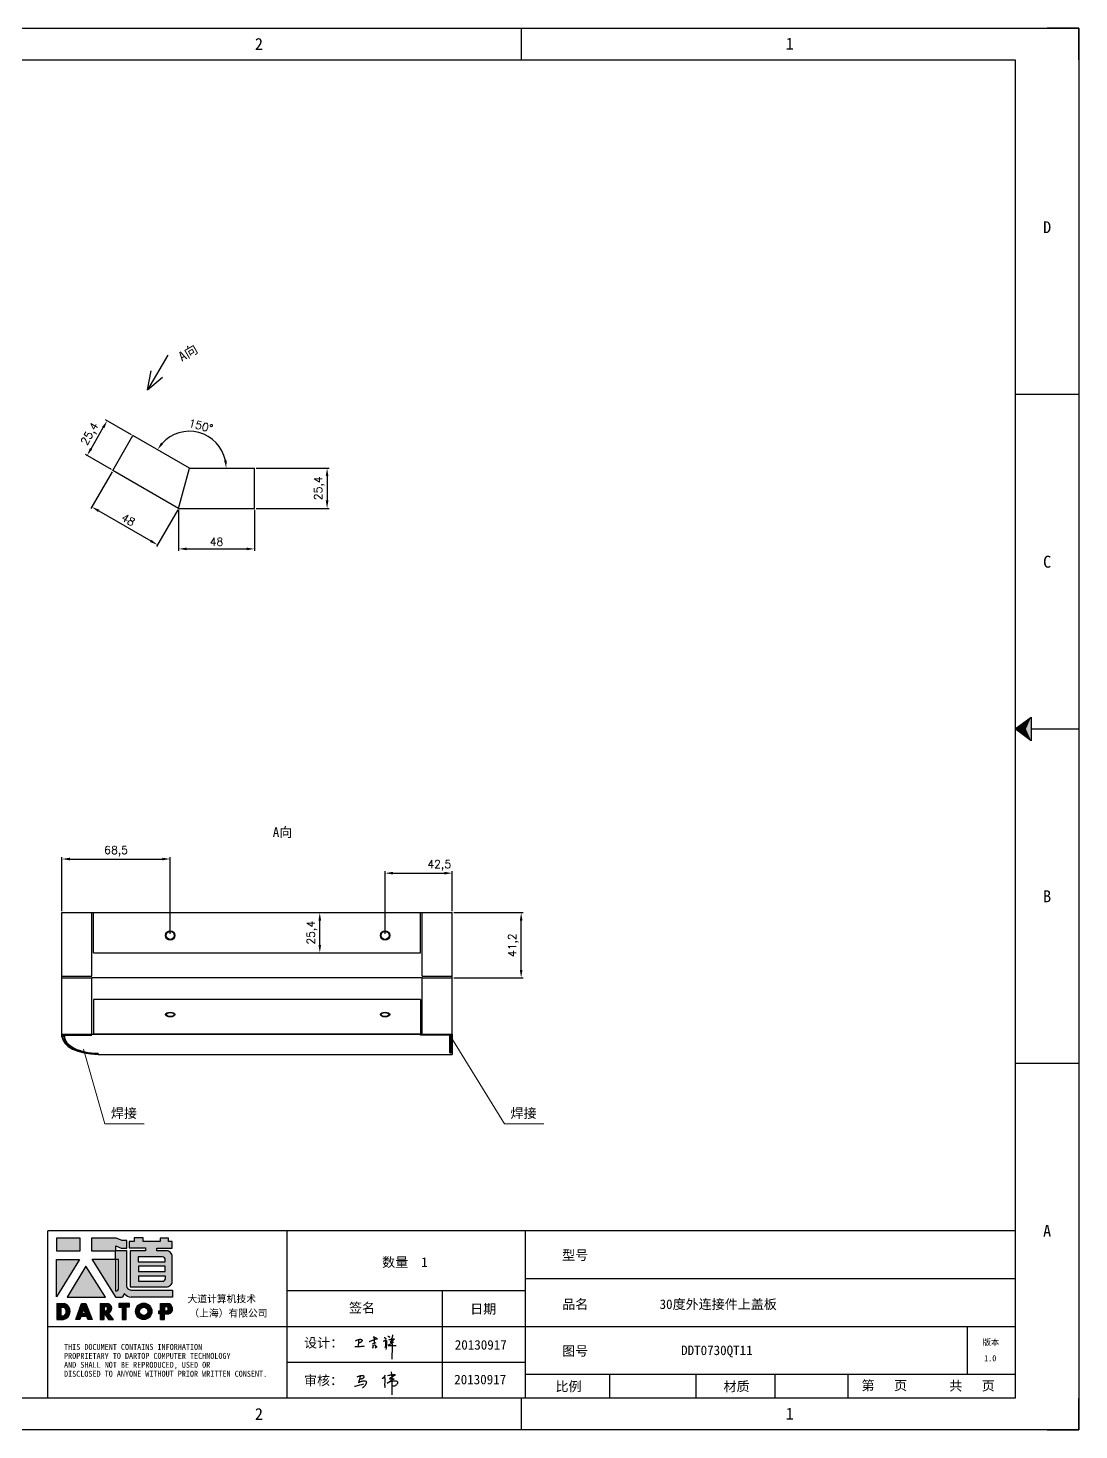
# Model space of a CAD drawing. Header units: millimetres. Extents: x -4018 to 8419, y 14505 to 19318.
# Drawn here: x -1326 to -661, y 17540 to 18427 of the extents above; entities that cross this region are included whole.
import ezdxf
from ezdxf.enums import TextEntityAlignment as Align

# ---------------------------------------------------------------- set-up
doc = ezdxf.new("R2010")
doc.units = ezdxf.units.MM
doc.linetypes.add('DOT', pattern=[0.25, 0, -0.25])
doc.layers.add('4', color=7, linetype='Continuous')
doc.layers.add('print', color=30, linetype='Continuous')
doc.layers.add('dim', color=2, linetype='Continuous', lineweight=9)
doc.styles.add('Dartop', font='SIMFANG.TTF')
doc.styles.add('hzHT', font='SIMHEI.TTF')
doc.styles.get("Standard").update_dxf_attribs({"font": 'txt', "bigfont": 'gbcbig.shx'})
doc.dimstyles.new('small', dxfattribs={"dimtxt": 5, "dimasz": 5, "dimexe": 1.25, "dimexo": 1, "dimgap": 2, "dimtad": 1, "dimtxsty": 'Standard', "dimcen": 2.5, "dimadec": 0, "dimazin": 0, "dimtfac": 1, "dimtmove": 0, "dimatfit": 3, "dimfxl": 1, "dimarcsym": 0})

# ---------------------------------------------------------------- blocks, each defined once
blk = doc.blocks.new('*U151')
at = {"color": 254, "linetype": 'Continuous', "extrusion": (0, 0, -1)}
for points in [[(-33.167, 11), (-33, 11), (-33.25, 11.188)], [(-33.167, 11), (-33.25, 10.812), (-33, 11)], [(-33.167, 11), (-33.25, 11.188), (-33.25, 10.812)]]:
    blk.add_solid(points, dxfattribs=at)
blk = doc.blocks.new('dadao')
for p, q in [((48, 19.2), (44.9, 10.4)), ((44.9, 10.4), (51.2, 10.4)), ((51.2, 10.4), (48, 19.2))]:
    blk.add_line(p, q)
for points in [[(41.8, 121.6), (41.8, 143.7), (-0.4, 143.7), (-0.4, 121.6), (41.8, 121.6)], [(104.8, 122), (104.8, 130.3), (114.1, 126.3), (124.2, 126.3), (124.2, 139.6), (115.9, 139.6), (105.1, 143.9), (61.5, 143.9)], [(61.7, 144), (61.7, 121.3), (103.9, 121.3)], [(113.4, 38.7), (105.1, 38.7), (63, 106.5), (103.9, 106.5), (103.9, 120.9), (103.9, 121.3)], [(109.7, 53.6), (109.7, 106.2), (104.3, 106.2), (104.3, 50.4), (106.6, 50.4)], [(144.6, 94.4), (144.6, 84.8), (192, 84.8), (192, 94.1), (144.9, 94.1)], [(0, 28), (0, 0), (11.8, 0)], [(0.1, 28), (14, 28)], [(76.8, 28.2), (76.8, 0), (84.1, 0), (84.1, 11.1), (91.6, -0.1), (100.3, -0.1), (91.7, 11.1)], [(76.8, 28.2), (90.6, 28.2)], [(120.2, 45), (119.5, 45), (119.5, 44.6)], [(183.7, 0), (183.7, 9.6), (180.6, 9.6), (180.6, 14.9), (183.8, 14.9), (183.8, 28.1), (196.1, 28.1), (196.5, 28.1)], [(7.1, 21.8), (7.1, 6.1), (12, 6.1)], [(7.1, 21.8), (11.4, 21.8)], [(84, 22.7), (84, 15.3), (87.2, 15.3)], [(84, 22.7), (87.3, 22.7)], [(183.7, 0), (190.9, 0), (190.9, 9.6), (198.8, 9.6)], [(194.9, 22.3), (190.8, 22.3), (190.8, 15), (194.4, 15)]]:
    blk.add_lwpolyline(points)
blk.add_lwpolyline([(137.1, 144.2), (137.1, 137.9), (128.3, 137.9), (128.3, 126.5), (157.3, 126.5), (157.3, 121.5), (130.3, 121.5), (130.3, 57.5), (194.4, 57.5, 0.414214), (204.4, 67.5), (204.4, 111.3, 0.414214), (194.4, 121.3), (177.5, 121.3), (177.5, 126.3), (204.7, 126.3), (204.7, 137.7), (198.2, 137.7), (198.2, 143.9), (183.3, 143.9), (183.3, 138), (153, 138), (153, 144.2), (137.1, 144.2)], format="xyb", close=True)
for points in [[(-0.3, 106.2), (40.4, 106.2), (-0.3, 39.7), (-0.3, 106.2)], [(51.7, 94.1), (18.4, 39.3), (86.2, 39.3)], [(43.8, 28.2), (51.8, 28.2), (62.6, -0.1), (55, -0.1), (53.2, 5), (42.9, 5), (41.1, 0), (33.6, 0)], [(110, 28.1), (110, 21.9), (116, 21.9), (116, -0.1), (123.2, -0.1), (123.2, 22), (129.2, 22), (129.2, 28.1), (110, 28.1)]]:
    blk.add_lwpolyline(points, close=True)
for points in [[(104.8, 122), (123.4, 122), (123.4, 60, 0.414214), (131.4, 52), (204.8, 52), (204.8, 39.1), (131.7, 39.1)], [(144.3, 110.8), (144.3, 101.8), (192.3, 101.8), (192.3, 105.5, 0.414214), (187.3, 110.5), (144.3, 110.5)], [(144.6, 77), (144.6, 67.5), (187.6, 67.5, 0.414214), (192.6, 72.5), (192.6, 76.4), (144.6, 76.4)]]:
    blk.add_lwpolyline(points, format="xyb")
for radius in [14.5, 7.44]:
    blk.add_circle((154.2, 14.2), radius)
for centre, radius, start, end in [((99.2, 60.7), 12.6, 305.6399, 325.969), ((9.6, 14.2), 14.4, 278.6604, 72.3203), ((88.6, 19.4), 8.95, 290.6073, 77.2124), ((111.6, 46.7), 8.19, 282.9811, 347.6627), ((136, 61.7), 22.9, 226.7358, 259.3209), ((195.7, 18.6), 9.51, 288.8959, 85.2442), ((8.5, 13.9), 8.49, 294.2143, 69.7177), ((86.4, 19), 3.8, 282.527, 76.7196), ((193.7, 18.7), 3.8, 280.9891, 72.5513)]:
    blk.add_arc(centre, radius, start, end)
blk = doc.blocks.new('h')
for p, q in [((20773.3, -2331.8), (20775.3, -2338.7)), ((20789.1, -2340.9), (20773.5, -2331.9)), ((20775.3, -2338.7), (20775.6, -2351.2)), ((20845.7, -2343.5), (20848.4, -2353)), ((20768.1, -2360.9), (20773, -2359.1)), ((20769.5, -2366.9), (20769.8, -2370.6)), ((20769.8, -2370.6), (20770.9, -2378)), ((20770.9, -2378), (20771.5, -2370.6)), ((20772.4, -2369.3), (20774.9, -2367.8)), ((20773, -2359.1), (20784.1, -2355.2)), ((20775.6, -2351.2), (20775.5, -2357.3)), ((20782.2, -2369.2), (20780, -2377.1)), ((20780, -2377.1), (20788.3, -2371.3)), ((20780.1, -2366.4), (20780.8, -2366.4)), ((20781.9, -2367.4), (20782.2, -2369.2)), ((20848.9, -2370.3), (20847.9, -2424)), ((20848.4, -2353), (20848.9, -2370.3))]:
    blk.add_line(p, q)
for points in [[(20699.1, -2348.2, -0.029745), (20704.6, -2345.4, -0.046842), (20708.4, -2344.2, -0.00919), (20714.3, -2343, -0.018517), (20717.2, -2342.5, -0.037841), (20720.3, -2342.4, -0.039541), (20723.2, -2342.8, -0.149785), (20726, -2344.3, -0.204935), (20726.9, -2346.6, -0.074872), (20726.5, -2348.3, -0.061615), (20725.6, -2350.3, -0.034204), (20723.8, -2352.6, -0.045776), (20722.3, -2354.1, -0.054985), (20720.4, -2355.3, -0.036348), (20717.3, -2356.5, -0.067752), (20715.7, -2356.8, -0.043553), (20713.2, -2356.7)], [(20755, -2351.9, -0.024077), (20759.9, -2350.1, -0.013147), (20768.7, -2346.5, -0.00522), (20775.4, -2344.1, -0.018517), (20777.3, -2343.4, -0.008274), (20786.3, -2341, -0.039541), (20788.3, -2340.8, -0.079216), (20789.4, -2341, -0.204935)], [(20816.8, -2335, -0.053561), (20819.6, -2336.1, -0.075272), (20821.3, -2337.3, -0.005295), (20822.5, -2338.5, -0.009337), (20823.1, -2339.1, -0.026146), (20823.7, -2339.8, -0.016644), (20824.5, -2340.9)], [(20832.1, -2329.2, -0.053561), (20834.9, -2330.3, -0.075272), (20836.7, -2331.5, -0.005295), (20837.8, -2332.6, -0.009337), (20838.5, -2333.3, -0.026146), (20839, -2334, -0.016644), (20839.8, -2335.1)], [(20836, -2343.7, -0.02797), (20842.1, -2342.6, -0.048868), (20845.6, -2342.2, -0.00919), (20851.1, -2341.4, -0.018517), (20853.9, -2341.1, -0.037841), (20856.7, -2341.2, -0.039541), (20859.4, -2341.6, -0.018282), (20840.6, -2354.7, -0.000937)], [(20847.6, -2340.2, 0.021784), (20849.6, -2335.9, 0.028296), (20850.8, -2332.4, 0.008136), (20851.9, -2328.2, 0.028913), (20852.2, -2327, 0.08193), (20852.1, -2325.9, 0.075058), (20851.7, -2324.7, 0.275043)], [(20696.6, -2372.4, 0.002073), (20710.6, -2371.9, 0.016137), (20719.6, -2371.3, 0.008314), (20736.9, -2369.3)], [(20813.5, -2350.1, 0.007348), (20815.9, -2348.7, 0.008421), (20818, -2347.3, 0.009459), (20819.7, -2346.2, -0.016325), (20820.7, -2345.5, -0.173771), (20821.8, -2345.3, -0.085159), (20823.9, -2346, -0.125883), (20826, -2347.9, -0.160659), (20826.6, -2350.1, -0.010447), (20826.5, -2352.3, -0.008247), (20826.2, -2355.1, -0.002698), (20825.3, -2374, 0.001562), (20823.9, -2383.7, 0.016137)]]:
    blk.add_lwpolyline(points, format="xyb")
for points in [[(20711.3, -2343.5), (20711.3, -2343.5), (20711.5, -2355.8), (20710.7, -2368), (20710.6, -2371.9)], [(20821.5, -2350.6), (20822.4, -2359.2), (20822.2, -2364.9), (20821.7, -2369), (20821.3, -2376.3), (20823.6, -2368.5), (20827.2, -2366.3), (20829.5, -2366.3)], [(20840.6, -2354.7), (20850, -2354.7), (20855, -2354.3), (20845.9, -2361.1), (20840.5, -2364), (20833, -2367.5), (20863.2, -2367.4), (20865.9, -2367.3)]]:
    blk.add_lwpolyline(points)
for centre, radius, start, end in [((20773.7, -2371.2), 2.3, 121.9907, 163.6016), ((20787.5, -2406), 40.3, 100.6183, 108.2482), ((20780.8, -2367.6), 1.15, 9.4675, 90)]:
    blk.add_arc(centre, radius, start, end)
blk = doc.blocks.new('*D157')
at = {"layer": 'Defpoints', "color": 0}
for p in [(-1230.68, 18123.08, 22.86), (-1182.68, 18123.08, 22.86), (-1182.68, 18097.47)]:
    blk.add_point(p, dxfattribs=at)
at = {"layer": 'dim', "color": 0, "lineweight": -2}
for p, q in [((-1230.68, 18122.08), (-1230.68, 18096.22)), ((-1182.68, 18122.08), (-1182.68, 18096.22)), ((-1225.68, 18097.47), (-1187.68, 18097.47))]:
    blk.add_line(p, q, dxfattribs=at)
at = {"layer": 'dim', "color": 0}
for points in [[(-1225.68, 18098.3), (-1225.68, 18096.64), (-1230.68, 18097.47)], [(-1187.68, 18098.3), (-1187.68, 18096.64), (-1182.68, 18097.47)]]:
    blk.add_solid(points, dxfattribs=at)
at = {"layer": 'dim', "color": 0, "insert": (-1206.68, 18101.97), "char_height": 5, "attachment_point": 5}
blk.add_mtext('48', dxfattribs=at)
blk = doc.blocks.new('*D160')
at = {"layer": 'Defpoints', "color": 0}
for p in [(-1272.25, 18147.08), (-1230.68, 18123.08), (-1243.99, 18100.01)]:
    blk.add_point(p, dxfattribs=at)
at = {"layer": 'dim', "color": 0, "lineweight": -2}
for p, q in [((-1272.75, 18146.21), (-1286.19, 18122.93)), ((-1281.23, 18121.51), (-1248.32, 18102.51)), ((-1231.18, 18122.21), (-1244.62, 18098.93))]:
    blk.add_line(p, q, dxfattribs=at)
at = {"layer": 'dim', "color": 0}
for points in [[(-1280.82, 18122.24), (-1281.65, 18120.79), (-1285.56, 18124.01)], [(-1247.91, 18103.23), (-1248.74, 18101.79), (-1243.99, 18100.01)]]:
    blk.add_solid(points, dxfattribs=at)
at = {"layer": 'dim', "color": 0, "insert": (-1262.53, 18115.91), "char_height": 5, "attachment_point": 5, "rotation": 330}
blk.add_mtext('48', dxfattribs=at)
blk = doc.blocks.new('*D161')
at = {"layer": 'Defpoints', "color": 0}
for p in [(-1259.55, 18169.07), (-1208.88, 18166.35), (-1223.87, 18148.48), (-1223.87, 18148.48), (-1182.68, 18148.48)]:
    blk.add_point(p, dxfattribs=at)
at = {"layer": 'dim', "color": 0, "lineweight": -2}
blk.add_arc((-1223.87, 18148.48), 23.33, 12.3031, 137.6969, dxfattribs=at)
at = {"layer": 'dim', "color": 0}
for points in [[(-1240.45, 18163.69), (-1241.8, 18164.67), (-1244.08, 18160.14)], [(-1200.25, 18153.54), (-1201.91, 18153.36), (-1200.54, 18148.48)]]:
    blk.add_solid(points, dxfattribs=at)
at = {"layer": 'dim', "color": 0, "insert": (-1216.67, 18175.36), "char_height": 5, "attachment_point": 5, "rotation": 345}
blk.add_mtext('150°', dxfattribs=at)
blk = doc.blocks.new('*D162')
at = {"layer": 'Defpoints', "color": 0}
for p in [(-1182.68, 18148.48), (-1182.68, 18123.08), (-1136.76, 18123.08)]:
    blk.add_point(p, dxfattribs=at)
at = {"layer": 'dim', "color": 0, "lineweight": -2}
for p, q in [((-1181.68, 18148.48), (-1135.51, 18148.48)), ((-1136.76, 18143.48), (-1136.76, 18128.08)), ((-1181.68, 18123.08), (-1135.51, 18123.08))]:
    blk.add_line(p, q, dxfattribs=at)
at = {"layer": 'dim', "color": 0}
for points in [[(-1137.6, 18143.48), (-1135.93, 18143.48), (-1136.76, 18148.48)], [(-1137.6, 18128.08), (-1135.93, 18128.08), (-1136.76, 18123.08)]]:
    blk.add_solid(points, dxfattribs=at)
at = {"layer": 'dim', "color": 0, "insert": (-1141.68, 18135.78), "char_height": 5, "attachment_point": 5, "rotation": 90}
blk.add_mtext('25,4', dxfattribs=at)
blk = doc.blocks.new('*D166')
at = {"layer": 'Defpoints', "color": 0}
for p in [(-1181.03, 17867.5, -35.56), (-1141.38, 17867.5), (-1181.03, 17842.1, -35.56)]:
    blk.add_point(p, dxfattribs=at)
at = {"layer": 'dim', "color": 0, "lineweight": -2}
for p, q in [((-1180.03, 17867.5), (-1140.13, 17867.5)), ((-1141.38, 17847.1), (-1141.38, 17862.5)), ((-1180.03, 17842.1), (-1140.13, 17842.1))]:
    blk.add_line(p, q, dxfattribs=at)
at = {"layer": 'dim', "color": 0}
for points in [[(-1142.22, 17862.5), (-1140.55, 17862.5), (-1141.38, 17867.5)], [(-1142.22, 17847.1), (-1140.55, 17847.1), (-1141.38, 17842.1)]]:
    blk.add_solid(points, dxfattribs=at)
at = {"layer": 'dim', "color": 0, "insert": (-1146.3, 17854.8), "char_height": 5, "attachment_point": 5, "rotation": 90}
blk.add_mtext('25,4', dxfattribs=at)
blk = doc.blocks.new('*D167')
at = {"layer": 'Defpoints', "color": 0}
for p in [(-1275.87, 18178.5), (-1259.55, 18169.07), (-1272.25, 18147.08)]:
    blk.add_point(p, dxfattribs=at)
at = {"layer": 'dim', "color": 0, "lineweight": -2}
for p, q in [((-1260.41, 18169.57), (-1276.95, 18179.12)), ((-1286.07, 18160.83), (-1278.37, 18174.17)), ((-1273.11, 18147.58), (-1289.65, 18157.12))]:
    blk.add_line(p, q, dxfattribs=at)
at = {"layer": 'dim', "color": 0}
for points in [[(-1279.09, 18174.58), (-1277.65, 18173.75), (-1275.87, 18178.5)], [(-1286.79, 18161.25), (-1285.35, 18160.41), (-1288.57, 18156.5)]]:
    blk.add_solid(points, dxfattribs=at)
at = {"layer": 'dim', "color": 0, "insert": (-1286.48, 18169.96), "char_height": 5, "attachment_point": 5, "rotation": 60}
blk.add_mtext('25,4', dxfattribs=at)
blk = doc.blocks.new('*D156')
at = {"layer": 'Defpoints', "color": 0}
for p in [(-1235.98, 17901.4), (-1304.48, 17867.5), (-1235.98, 17853.1)]:
    blk.add_point(p, dxfattribs=at)
at = {"layer": 'dim', "color": 0, "lineweight": -2}
for p, q in [((-1304.48, 17868.5), (-1304.48, 17902.65)), ((-1299.48, 17901.4), (-1240.98, 17901.4)), ((-1235.98, 17854.1), (-1235.98, 17902.65))]:
    blk.add_line(p, q, dxfattribs=at)
at = {"layer": 'dim', "color": 0}
for points in [[(-1299.48, 17902.23), (-1299.48, 17900.56), (-1304.48, 17901.4)], [(-1240.98, 17902.23), (-1240.98, 17900.56), (-1235.98, 17901.4)]]:
    blk.add_solid(points, dxfattribs=at)
at = {"layer": 'dim', "color": 0, "insert": (-1270.23, 17906.31), "char_height": 5, "attachment_point": 5}
blk.add_mtext('68,5', dxfattribs=at)
blk = doc.blocks.new('*D172')
at = {"layer": 'Defpoints', "color": 0}
for p in [(-1057.58, 17892.47), (-1057.58, 17867.5), (-1100.08, 17853.1)]:
    blk.add_point(p, dxfattribs=at)
at = {"layer": 'dim', "color": 0, "lineweight": -2}
for p, q in [((-1100.08, 17854.1), (-1100.08, 17893.72)), ((-1095.08, 17892.47), (-1062.58, 17892.47)), ((-1057.58, 17868.5), (-1057.58, 17893.72))]:
    blk.add_line(p, q, dxfattribs=at)
at = {"layer": 'dim', "color": 0}
for points in [[(-1095.08, 17893.3), (-1095.08, 17891.63), (-1100.08, 17892.47)], [(-1062.58, 17893.3), (-1062.58, 17891.63), (-1057.58, 17892.47)]]:
    blk.add_solid(points, dxfattribs=at)
at = {"layer": 'dim', "color": 0, "insert": (-1065.83, 17897.38), "char_height": 5, "attachment_point": 5}
blk.add_mtext('42,5', dxfattribs=at)
blk = doc.blocks.new('*D173')
at = {"layer": 'Defpoints', "color": 0}
for p in [(-1057.58, 17867.5, -35.56), (-1014.01, 17867.5), (-1057.58, 17826.3, -35.56)]:
    blk.add_point(p, dxfattribs=at)
at = {"layer": 'dim', "color": 0, "lineweight": -2}
for p, q in [((-1056.58, 17867.5), (-1012.76, 17867.5)), ((-1014.01, 17831.3), (-1014.01, 17862.5)), ((-1056.58, 17826.3), (-1012.76, 17826.3))]:
    blk.add_line(p, q, dxfattribs=at)
at = {"layer": 'dim', "color": 0}
for points in [[(-1014.85, 17862.5), (-1013.18, 17862.5), (-1014.01, 17867.5)], [(-1014.85, 17831.3), (-1013.18, 17831.3), (-1014.01, 17826.3)]]:
    blk.add_solid(points, dxfattribs=at)
at = {"layer": 'dim', "color": 0, "insert": (-1018.93, 17846.9), "char_height": 5, "attachment_point": 5, "rotation": 90}
blk.add_mtext('41,2', dxfattribs=at)

msp = doc.modelspace()

# ---------------------------------------------------------------- hatches: boundary and pattern name
for points in [[(-1292.857, 17661.663), (-1307.924, 17661.663), (-1307.924, 17653.791), (-1292.857, 17653.791)], [(-1293.342, 17648.283), (-1307.884, 17648.283), (-1307.884, 17624.54)], [(-1289.311, 17643.975), (-1301.199, 17624.382), (-1276.993, 17624.382)], [(-1261.623, 17620.373), (-1268.502, 17620.373), (-1268.502, 17618.191), (-1266.356, 17618.191), (-1266.356, 17610.326), (-1263.786, 17610.326), (-1263.786, 17618.196), (-1261.623, 17618.196)]]:
    msp.add_hatch(color=0).paths.add_polyline_path(points)
h = msp.add_hatch(color=0)
h.paths.add_polyline_path([(-1270.34, 17656.879), (-1267.015, 17655.443), (-1263.419, 17655.443), (-1263.419, 17660.201), (-1266.385, 17660.201), (-1270.25, 17661.727), (-1285.737, 17661.727), (-1285.737, 17653.68), (-1270.669, 17653.68), (-1270.669, 17653.517), (-1270.669, 17648.373), (-1285.281, 17648.373), (-1270.251, 17624.185), (-1267.275, 17624.185, 0.2793748), (-1265.102, 17626.298), (-1265.102, 17626.41), (-1264.84, 17626.41, 0.1431454), (-1260.742, 17624.324), (-1234.626, 17624.324), (-1234.626, 17628.912), (-1260.854, 17628.912, -0.4142136), (-1263.71, 17631.769), (-1263.71, 17653.934), (-1270.34, 17653.934)])
h.paths.add_polyline_path([(-1270.517, 17648.271), (-1268.602, 17648.27), (-1268.602, 17629.497, -0.0889357), (-1269.712, 17628.356), (-1270.523, 17628.356)], flags=16)
h = msp.add_hatch(color=0)
h.paths.add_polyline_path([(-1234.67, 17659.535), (-1236.994, 17659.535), (-1236.994, 17661.745), (-1242.306, 17661.745), (-1242.306, 17659.645), (-1253.149, 17659.645), (-1253.149, 17661.856), (-1258.829, 17661.856), (-1258.829, 17659.604), (-1261.967, 17659.604), (-1261.967, 17655.529), (-1251.611, 17655.529), (-1251.611, 17653.727), (-1261.261, 17653.727), (-1261.261, 17630.907), (-1238.352, 17630.907, 0.4142136), (-1234.781, 17634.478), (-1234.781, 17650.105, 0.4142136), (-1238.352, 17653.676), (-1244.408, 17653.676), (-1244.408, 17655.445), (-1234.67, 17655.445)])
h.paths.add_polyline_path([(-1240.882, 17649.808, -0.4142136), (-1239.097, 17648.022), (-1239.097, 17646.713), (-1256.248, 17646.713), (-1256.248, 17649.808)], flags=16)
h.paths.add_polyline_path([(-1239.208, 17643.95), (-1239.208, 17640.634), (-1256.137, 17640.634), (-1256.137, 17643.95)], flags=16)
h.paths.add_polyline_path([(-1238.986, 17637.649), (-1238.986, 17636.229, -0.4142136), (-1240.772, 17634.444), (-1256.137, 17634.444), (-1256.137, 17637.649)], flags=16)
h = msp.add_hatch(color=0)
h.paths.add_polyline_path([(-1289.274, 17620.42), (-1292.121, 17620.42), (-1295.782, 17610.345), (-1293.085, 17610.345), (-1292.451, 17612.131), (-1288.797, 17612.131), (-1288.149, 17610.324), (-1285.43, 17610.324)])
h.paths.add_polyline_path([(-1289.495, 17614.055), (-1291.759, 17614.055), (-1290.648, 17617.221)], flags=16)
h = msp.add_hatch(color=0)
h.paths.add_polyline_path([(-1275.434, 17620.412), (-1280.341, 17620.412), (-1280.341, 17610.34), (-1277.748, 17610.34), (-1277.748, 17614.333), (-1275.083, 17610.304), (-1271.95, 17610.304), (-1275.017, 17614.308, 0.7440549)])
h.paths.add_polyline_path([(-1277.772, 17615.824), (-1277.772, 17618.469), (-1276.613, 17618.469, -0.796809), (-1276.63, 17615.824)], flags=16)
h = msp.add_hatch(color=0)
h.paths.add_polyline_path([(-1257.883, 17615.412, 1), (-1247.54, 17615.412, 1)])
h.paths.add_polyline_path([(-1250.055, 17615.412, -1), (-1255.368, 17615.412, -1)], flags=16)
h = msp.add_hatch(color=0)
h.paths.add_polyline_path([(-1237.619, 17620.389), (-1237.768, 17620.389), (-1242.142, 17620.389), (-1242.142, 17615.688), (-1243.303, 17615.688), (-1243.303, 17613.78), (-1242.161, 17613.78), (-1242.161, 17610.357), (-1239.607, 17610.357), (-1239.607, 17613.793), (-1236.801, 17613.793, 0.8123038)])
h.paths.add_polyline_path([(-1239.645, 17615.701), (-1239.645, 17618.33), (-1238.192, 17618.33, -0.7782134), (-1238.34, 17615.701)], flags=16)
h = msp.add_hatch(color=0)
h.paths.add_polyline_path([(-1302.788, 17620.337), (-1307.777, 17620.337), (-1307.777, 17610.356), (-1303.576, 17610.356, 0.7930159)])
h.paths.add_polyline_path([(-1303.502, 17612.542), (-1305.246, 17612.542), (-1305.246, 17618.152), (-1303.694, 17618.152, -0.6713609)], flags=16)

# ---------------------------------------------------------------- linework, layer by layer
at = {"color": 0, "linetype": 'DOT'}
for p, q in [((-1940.905, 18426.779), (-681.319, 18426.779)), ((-661.175, 18406.634), (-661.175, 17560.585)), ((-681.319, 17540.441), (-1940.905, 17540.441))]:
    msp.add_line(p, q, dxfattribs=at)
at = {"color": 0}
for p, q in [((-1013.696, 18406.634), (-1013.696, 18426.779)), ((-661.175, 18426.779), (-681.319, 18426.779)), ((-661.175, 18406.634), (-661.175, 18426.779)), ((-1900.617, 18406.634), (-701.463, 18406.634)), ((-701.463, 18406.634), (-701.463, 17560.585)), ((-661.175, 18195.122), (-701.463, 18195.122)), ((-691.391, 17983.61), (-661.175, 17983.61)), ((-661.175, 17772.098), (-701.463, 17772.098)), ((-701.463, 17666.342), (-1313.338, 17666.342)), ((-1313.338, 17560.585), (-1313.338, 17666.342)), ((-1162.258, 17666.342), (-1162.258, 17560.585)), ((-1011.178, 17560.585), (-1011.178, 17666.342)), ((-1011.178, 17636.125), (-701.463, 17636.125)), ((-1162.258, 17628.571), (-1011.178, 17628.571)), ((-1064.056, 17628.571), (-1064.056, 17560.585)), ((-1313.338, 17605.909), (-1162.258, 17605.909)), ((-1162.258, 17605.909), (-701.463, 17605.909)), ((-731.679, 17575.693), (-731.679, 17605.909)), ((-1162.258, 17583.247), (-1011.178, 17583.247)), ((-1011.178, 17575.693), (-701.463, 17575.693)), ((-958.024, 17560.585), (-958.024, 17575.693)), ((-903.245, 17560.585), (-903.245, 17575.693)), ((-853.447, 17560.585), (-853.447, 17575.693)), ((-807.219, 17560.585), (-807.219, 17575.693)), ((-701.463, 17560.585), (-1900.617, 17560.585)), ((-1013.696, 17540.441), (-1013.696, 17560.585)), ((-661.175, 17540.441), (-661.175, 17560.585)), ((-681.319, 17540.441), (-661.175, 17540.441))]:
    msp.add_line(p, q, dxfattribs=at)
for p, q in [((-1237.527, 18220.02, -22.86), (-1250.272, 18197.944, -22.86)), ((-1250.272, 18197.944, -22.86), (-1247.951, 18210.13, -22.86)), ((-1250.272, 18197.944, -22.86), (-1240.879, 18206.047, -22.86)), ((-1272.248, 18147.077), (-1259.548, 18169.074)), ((-1223.872, 18148.476), (-1259.548, 18169.074)), ((-1230.678, 18123.076), (-1272.248, 18147.077)), ((-1230.678, 18123.076), (-1223.872, 18148.476)), ((-1223.872, 18148.476), (-1182.677, 18148.476)), ((-1182.677, 18123.076), (-1182.677, 18148.476)), ((-1230.678, 18123.076), (-1182.677, 18123.076)), ((-1304.475, 17867.497, -35.56), (-1057.575, 17867.497, -35.56)), ((-1285.475, 17827.297, -35.56), (-1285.475, 17867.497, -35.56)), ((-1284.475, 17842.097, -35.56), (-1284.475, 17867.497, -35.56)), ((-1077.575, 17842.097, -35.56), (-1077.575, 17867.497, -35.56)), ((-1076.575, 17827.297, -35.56), (-1076.575, 17867.497, -35.56)), ((-1284.475, 17842.097, -35.56), (-1077.575, 17842.097, -35.56)), ((-1304.475, 17827.297, -35.56), (-1285.475, 17827.297, -35.56)), ((-1304.475, 17826.297, -35.56), (-1285.475, 17826.297, -35.56)), ((-1285.475, 17790.614, -35.56), (-1285.475, 17826.297, -35.56)), ((-1076.575, 17826.297, -35.56), (-1285.475, 17826.297, -35.56)), ((-1076.575, 17827.297, -35.56), (-1057.575, 17827.297, -35.56)), ((-1076.575, 17826.297, -35.56), (-1057.575, 17826.297, -35.56)), ((-1076.575, 17790.614, -35.56), (-1076.575, 17826.297, -35.56)), ((-1077.575, 17812.614, -35.56), (-1284.475, 17812.614, -35.56)), ((-1284.475, 17812.614, -35.56), (-1284.475, 17790.614, -35.56)), ((-1077.575, 17812.614, -35.56), (-1077.575, 17790.614, -35.56)), ((-1077.575, 17790.614, -35.56), (-1284.475, 17790.614, -35.56)), ((-1096.239, 17577.171), (-1095.805, 17573.55)), ((-1097.375, 17570.919), (-1098.86, 17570.115)), ((-1096.307, 17571.489), (-1097.375, 17570.919)), ((-1097.314, 17572.691), (-1095.427, 17572.691)), ((-1094.42, 17572.782), (-1096.307, 17571.489)), ((-1095.735, 17570.876), (-1095.895, 17562.557)), ((-1095.805, 17573.55), (-1095.735, 17570.876)), ((-1095.427, 17572.691), (-1094.42, 17572.782))]:
    msp.add_line(p, q)
at = {"extrusion": (0, 0.5, 0.866025)}
for p, q in [((-1304.475, 17788.709, -34.46), (-1304.475, 17867.497, -78.669)), ((-1057.575, 17777.914, -28.394), (-1057.575, 17867.497, -78.734)), ((-1057.575, 17777.914, -28.394), (-1057.575, 17867.497, -78.734)), ((-1304.475, 17790.614, -35.56), (-1077.575, 17790.614, -35.56)), ((-1076.575, 17790.614, -35.56), (-1057.575, 17790.614, -35.56))]:
    msp.add_line(p, q, dxfattribs=at)
at = {"extrusion": (0, 0.866025, 0.5)}
for p, q in [((-1304.475, 17790.614, -35.56), (-1304.475, 17789.344, -33.36)), ((-1303.475, 17789.344, -33.36), (-1303.475, 17790.114, -34.694)), ((-1303.475, 17790.114, -34.694), (-1285.475, 17790.114, -34.694)), ((-1303.475, 17789.344, -33.36), (-1303.475, 17790.114, -34.694)), ((-1302.915, 17789.344, -33.36), (-1302.915, 17790.114, -34.694)), ((-1077.575, 17790.114, -34.694), (-1077.575, 17790.614, -35.56)), ((-1076.575, 17790.114, -34.694), (-1077.575, 17790.114, -34.694)), ((-1076.575, 17790.114, -34.694), (-1076.575, 17790.614, -35.56)), ((-1058.575, 17790.114, -34.694), (-1076.575, 17790.114, -34.694)), ((-1059.135, 17778.914, -15.295), (-1059.135, 17790.114, -34.694)), ((-1058.575, 17778.914, -15.295), (-1058.575, 17790.114, -34.694)), ((-1057.575, 17790.614, -35.56), (-1057.575, 17777.914, -13.563)), ((-1281.615, 17778.664, -14.862), (-1281.615, 17778.414, -14.429)), ((-1281.615, 17777.914, -13.563), (-1057.575, 17777.914, -13.563)), ((-1059.135, 17778.914, -13.563), (-1058.575, 17778.914, -13.563))]:
    msp.add_line(p, q, dxfattribs=at)
at = {"color": 0}
msp.add_lwpolyline([(-701.463, 17983.61), (-691.391, 17991.164), (-691.391, 17976.056), (-701.463, 17983.61)], close=True, dxfattribs=at)
for points in [[(-1117.726, 17573.997, -0.029745), (-1116.863, 17574.429, -0.0468422), (-1116.278, 17574.618, -0.0091902), (-1115.365, 17574.802, -0.0185172), (-1114.908, 17574.868, -0.0378406), (-1114.436, 17574.883, -0.0395413), (-1113.988, 17574.827, -0.1497852), (-1113.549, 17574.588, -0.2049352), (-1113.415, 17574.241, -0.0748717), (-1113.466, 17573.968, -0.0616146), (-1113.615, 17573.665, -0.0342039), (-1113.885, 17573.308, -0.0457759), (-1114.127, 17573.077, -0.054985), (-1114.42, 17572.893, -0.0363479), (-1114.904, 17572.7, -0.0677521), (-1115.147, 17572.658, -0.0435534), (-1115.529, 17572.678)], [(-1098.86, 17570.115, -0.029745), (-1097.512, 17570.79, -0.0468422), (-1096.6, 17571.084, -0.0091902), (-1095.177, 17571.371, -0.0185172), (-1094.463, 17571.475, -0.0378406), (-1093.727, 17571.498, -0.0395413), (-1093.027, 17571.411, -0.1497852), (-1092.344, 17571.038, -0.2049352), (-1092.134, 17570.497, -0.0748717), (-1092.214, 17570.07, -0.0616146), (-1092.446, 17569.597, -0.0342039), (-1092.868, 17569.041, -0.0457759), (-1093.245, 17568.68, -0.054985), (-1093.701, 17568.393, -0.0363479), (-1094.457, 17568.093, -0.0677521), (-1094.836, 17568.027, -0.0435534), (-1095.431, 17568.058)], [(-1098.241, 17574.918, -0.0279703), (-1097.02, 17575.143, -0.0488679), (-1096.313, 17575.218, -0.0091902), (-1095.201, 17575.383, -0.0185172), (-1094.645, 17575.434, -0.0378406), (-1094.074, 17575.422, -0.0395413), (-1093.537, 17575.327, -0.0182819), (-1097.314, 17572.691, -0.0009369)]]:
    msp.add_lwpolyline(points, format="xyb")
msp.add_lwpolyline([(-1115.823, 17574.714), (-1115.823, 17574.714), (-1116.111, 17572.944), (-1116.587, 17571.28), (-1116.897, 17570.258)])
for centre, radius in [((-1235.975, 17853.097, -35.56), 3), ((-1235.975, 17853.097, -35.56), 2.5), ((-1100.075, 17853.097, -35.56), 3), ((-1100.075, 17853.097, -35.56), 2.5)]:
    msp.add_circle(centre, radius)
at = {"extrusion": (3.3896e-13, 0.866025, 0.5)}
for centre, radius in [((1235.975, -8937.4, 15397.219), 3), ((1235.975, -8937.4, 15397.219), 2.5), ((1100.075, -8932.338, 15400.143), 3), ((1100.075, -8932.338, 15400.143), 2.5)]:
    msp.add_circle(centre, radius, dxfattribs=at)
at = {"extrusion": (0, 0.866025, 0.5)}
for centre, radius, start, end in [((1281.615, -8923.563, 15389.344), 22.86, 0, 90), ((1281.615, -8923.563, 15389.344), 21.86, 0, 90.000775), ((1281.615, -8923.563, 15389.344), 21.86, 0, 90.000775), ((1281.615, -8923.503, 15389.344), 21.3, 359.838603, 90)]:
    msp.add_arc(centre, radius, start, end, dxfattribs=at)
for centre, radius, start, end in [((-1119.936, 17571.186), 3.193, 281.076982, 291.212632), ((-1190.137, 17856.138), 296.638, 283.91895, 284.971512), ((-1112.019, 17561.814), 9.752, 113.202449, 120.017497), ((-1114.308, 17567.154), 3.943, 102.47486, 113.202449), ((-1108.595, 17541.331), 30.39, 100.36867, 102.47486), ((-1114.943, 17569.691), 2.515, 283.816254, 294.030509), ((-1112.716, 17563.857), 7.49, 96.125337, 100.36867), ((-1114.406, 17568.447), 1.16, 294.836428, 309.901134), ((-1129.871, 17582.715), 22.192, 316.919563, 320.58866), ((-1113.115, 17567.576), 3.75, 87.457037, 96.125337), ((-1113.101, 17567.89), 3.435, 78.399567, 87.457037), ((-1117.295, 17571.935), 5.643, 324.094808, 331.378357), ((-1112.616, 17570.254), 1.022, 44.324655, 78.399567), ((-1112.916, 17569.72), 0.754, 319.573073, 337.48549), ((-1114.992, 17571.38), 3.388, 324.910666, 333.348429), ((-1113.344, 17570.764), 1.65, 326.76781, 340.871018), ((-1112.291, 17570.572), 0.567, 357.998393, 44.324655), ((-1112.845, 17570.591), 1.122, 340.871018, 357.998393), ((-1109.304, 17585.98), 14.915, 299.265464, 300.9495), ((-1075.513, 17460.955), 115.167, 102.46592, 103.2053), ((-1153.996, 17628.625), 76.257, 313.366132, 315.296084), ((-859.513, 17532.158), 243.4, 171.410173, 171.768083), ((-1100.362, 17572.919), 0.488, 52.375745, 91.291159), ((-1529.258, 17586.753), 429.463, 357.565664, 358.057278), ((-1100.529, 17572.995), 0.559, 357.196828, 33.705179), ((-1113.107, 17573.819), 13.166, 352.912546, 354.802684), ((-1108.168, 17573.369), 8.207, 354.802684, 357.196828)]:
    msp.add_arc(centre, radius, start, end)
at = {"layer": 'dim'}
for p, q in [((-1059.135, 17790.114, -34.694), (-1024.579, 17733.907)), ((-1290.93, 17781.091, 22.86), (-1277.354, 17733.907)), ((-1277.354, 17733.907), (-1252.538, 17733.907)), ((-1024.579, 17733.907), (-999.763, 17733.907))]:
    msp.add_line(p, q, dxfattribs=at)
at = {"layer": 'print'}
msp.add_lwpolyline([(-1940.905, 18426.779), (-661.175, 18426.779), (-661.175, 17540.441), (-1940.905, 17540.441)], close=True, dxfattribs=at)

# ---------------------------------------------------------------- block references
at = {"color": 0, "linetype": 'Continuous', "xscale": 40.28805309813855, "yscale": 40.28805309843684, "zscale": 40.28805309843723}
msp.add_blockref('*U151', (-2030.969, 17540.441), dxfattribs=at)
at = {"color": 0}
for name, p, xscale, yscale, zscale in [('dadao', (-1307.777, 17610.356), 0.3570986524328962, 0.3570986524601059, 0.3570986524634209), ('h', (-4326.168, 17960.709), 0.1549482039698633, 0.1549482039706163, 0.15494820397056)]:
    msp.add_blockref(name, p, dxfattribs=dict(at, xscale=xscale, yscale=yscale, zscale=zscale))

# ---------------------------------------------------------------- texts
for s, height, style, p in [('2', 7.554, 'Dartop', (-1179.884, 18416.706)), ('1', 7.554, 'Dartop', (-844.064, 18416.946)), ('D', 7.554, 'Dartop', (-681.319, 18300.878)), ('C', 7.554, 'Dartop', (-681.319, 18089.366)), ('A向', 6.0432, 'hzHT', (-1164.933, 17918.389, -22.86)), ('B', 7.554, 'Dartop', (-681.319, 17877.854)), ('焊接', 6.0432, 'hzHT', (-1265.254, 17740.755)), ('焊接', 6.0432, 'hzHT', (-1012.479, 17740.755)), ('A', 7.554, 'Dartop', (-681.319, 17666.342)), ('数量  1', 6.0432, 'hzHT', (-1087.53, 17646.532)), ('型号', 6.0432, 'hzHT', (-979.824, 17650.97)), ('签名', 6.0432, 'hzHT', (-1114.676, 17617.732)), ('日期', 6.0432, 'hzHT', (-1037.995, 17616.989)), ('品名', 6.0432, 'hzHT', (-979.824, 17619.946)), ('30度外连接件上盖板', 6.0432, 'hzHT', (-889.363, 17619.946)), ('20130917', 6.0432, 'hzHT', (-1039.546, 17594.269)), ('图号', 6.0432, 'hzHT', (-979.824, 17590.408)), ('DDT0730QT11', 6.04321, 'hzHT', (-890.207, 17590.802)), ('版本', 3.777, 'hzHT', (-716.862, 17595.882)), ('1.0', 3.777, 'Dartop', (-717.317, 17585.788)), ('20130917', 6.0432, 'hzHT', (-1039.906, 17572.341)), ('比例', 6.0432, 'hzHT', (-984.038, 17567.982)), ('材质', 6.0432, 'hzHT', (-877.788, 17567.982)), ('第   页', 6.0432, 'hzHT', (-784.304, 17568.609)), ('共   页', 6.0432, 'hzHT', (-728.792, 17568.389)), ('2', 7.554, 'Dartop', (-1179.884, 17550.513)), ('1', 7.554, 'Dartop', (-844.064, 17550.753))]:
    msp.add_text(s, height=height, dxfattribs=dict(at, style=style)).set_placement(p, align=Align.MIDDLE_CENTER)
at = {"color": 0, "style": 'hzHT'}
msp.add_text('A向', height=6.0432, rotation=30, dxfattribs=at).set_placement((-1224.772, 18221.533, -22.86), align=Align.MIDDLE_CENTER)
for s, height, p in [('THIS DOCUMENT CONTAINS INFORMATION', 3.777, (-1303.141, 17591.066)), ('设计：', 6.0432, (-1151.285, 17592.554)), ('PROPRIETARY TO DARTOP COMPUTER TECHNOLOGY', 3.777, (-1303.141, 17585.401)), ('AND SHALL NOT BE REPRODUCED, USED OR', 3.777, (-1303.141, 17579.735)), ('DISCLOSED TO ANYONE WITHOUT PRIOR WRITTEN CONSENT.', 3.777, (-1303.141, 17574.07)), ('审核：', 6.0432, (-1151.375, 17568.757))]:
    msp.add_text(s, height=height, dxfattribs=at).set_placement(p)
at = {"layer": '4', "color": 0, "style": 'hzHT'}
for s, p in [('大道计算机技术', (-1225.022, 17621.066)), ('（上海）有限公司', (-1223.882, 17612.033))]:
    msp.add_text(s, height=4.5324, dxfattribs=at).set_placement(p)

# ---------------------------------------------------------------- dimensions: what is measured, and where the dimension line sits
at = {"layer": 'dim'}
for p2, distance, picture, middle in [((-1259.548, 18169.074), 18.844, '*D167', (-1286.475, 18169.955)), ((-1230.678, 18123.076), -26.631, '*D160', (-1262.528, 18115.91))]:
    dim = msp.add_aligned_dim(p1=(-1272.248, 18147.077), p2=p2, distance=distance, dimstyle='small', override={"dimpost": '\\X'}, dxfattribs=at)
    dim.commit()
    dim.dimension.update_dxf_attribs({"geometry": picture, "text_midpoint": middle})
dim = msp.add_angular_dim_2l(base=(-1208.876, 18166.348), line1=((-1223.872, 18148.476), (-1259.548, 18169.074)), line2=((-1223.872, 18148.476), (-1182.677, 18148.476)), dimstyle='small', override={"dimpost": '\\X'}, dxfattribs=at)
dim.commit()
dim.dimension.update_dxf_attribs({"geometry": '*D161', "text_midpoint": (-1216.669, 18175.358)})
for base, p1, p2, picture, middle in [((-1136.762, 18123.076), (-1182.677, 18148.476), (-1182.677, 18123.076), '*D162', (-1141.679, 18135.776)), ((-1141.382, 17867.497), (-1181.025, 17842.097, -35.56), (-1181.025, 17867.497, -35.56), '*D166', (-1146.299, 17854.797)), ((-1014.012, 17867.497), (-1057.575, 17826.297, -35.56), (-1057.575, 17867.497, -35.56), '*D173', (-1018.929, 17846.897))]:
    dim = msp.add_linear_dim(base=base, p1=p1, p2=p2, angle=90, dimstyle='small', override={"dimpost": '\\X'}, dxfattribs=at)
    dim.commit()
    dim.dimension.update_dxf_attribs({"geometry": picture, "text_midpoint": middle})
for base, p1, p2, picture, middle in [((-1182.677, 18097.469, -22.86), (-1230.678, 18123.076), (-1182.677, 18123.076), '*D157', (-1206.677, 18101.969, -22.86)), ((-1235.975, 17901.395, -35.56), (-1304.475, 17867.497, -35.56), (-1235.975, 17853.097, -35.56), '*D156', (-1270.225, 17906.312, -35.56))]:
    dim = msp.add_linear_dim(base=base, p1=p1, p2=p2, dimstyle='small', override={"dimpost": '\\X'}, dxfattribs=at)
    dim.commit()
    dim.dimension.update_dxf_attribs({"geometry": picture, "text_midpoint": middle})
dim = msp.add_linear_dim(base=(-1057.575, 17892.467, -35.56), p1=(-1100.075, 17853.097, -35.56), p2=(-1057.575, 17867.497, -35.56), dimstyle='small', override={"dimpost": '\\X'}, dxfattribs=at)
dim.commit()
dim.dimension.update_dxf_attribs({"geometry": '*D172', "text_midpoint": (-1065.825, 17892.467, -35.56), "dimtype": 160})

doc.saveas('drawing.dxf')
